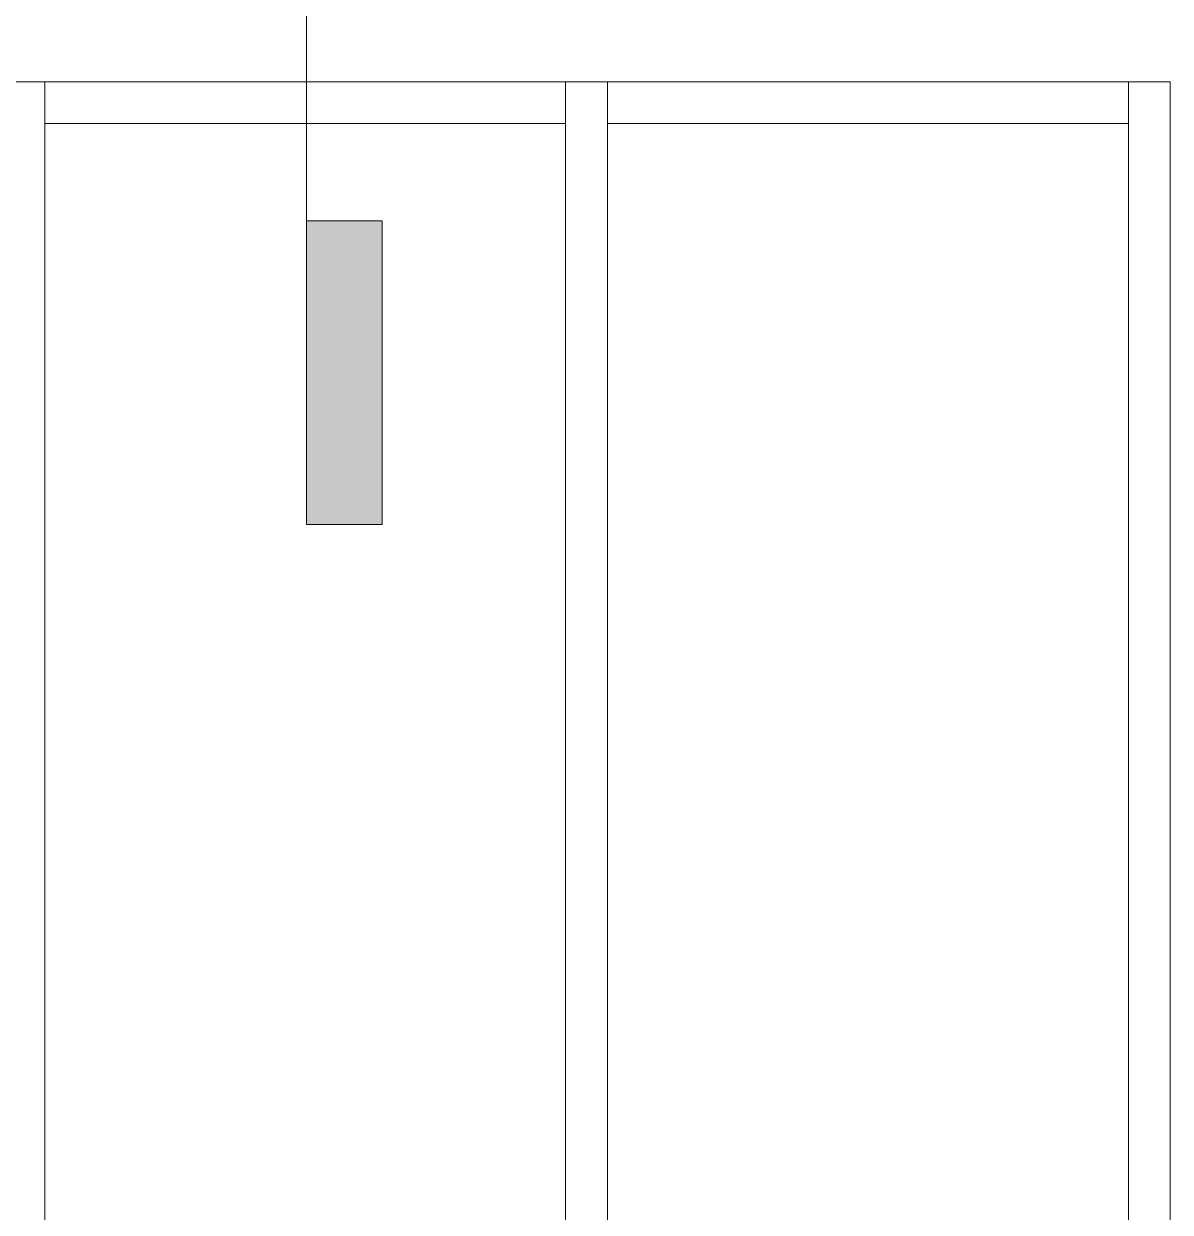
# Model space of a CAD drawing. Header units: inches. Extents: x -6061 to 13621, y -296 to 7483.
# Drawn here: x 12559.4 to 12627.5, y 699.5 to 770 of the extents above; entities that cross this region are included whole.
import ezdxf

# ---------------------------------------------------------------- set-up
doc = ezdxf.new("R2010")
doc.units = ezdxf.units.IN
doc.header["$MEASUREMENT"] = 0
doc.layers.get('0').update_dxf_attribs({"linetype": 'CONTINUOUS'})

msp = doc.modelspace()

# ---------------------------------------------------------------- hatches: boundary and pattern name
at = {"true_color": 0x000007}
msp.add_hatch(color=7, dxfattribs=at).paths.add_polyline_path([(12576.20099, 740.29465), (12580.68605, 740.29465), (12580.68605, 758.31501), (12576.20099, 758.31501)])

# ---------------------------------------------------------------- linework, layer by layer
at = {"color": 7, "linetype": 'Continuous', "lineweight": 9, "true_color": 0x000007}
for p, q in [((12576.20099, 780.58017), (12576.20099, 758.31501)), ((12558.18062, 766.56433), (12560.66343, 766.56433)), ((12560.66343, 764.08153), (12560.66343, 766.56433)), ((12591.57836, 766.56433), (12560.66343, 766.56433)), ((12560.66343, 766.56433), (12560.66343, 670.53582)), ((12591.57836, 766.56433), (12591.57836, 764.08153)), ((12591.57836, 766.56433), (12594.06117, 766.56433)), ((12591.57836, 766.56433), (12591.57836, 670.53582)), ((12594.06117, 764.08153), (12594.06117, 766.56433)), ((12624.9761, 766.56433), (12594.06117, 766.56433)), ((12594.06117, 766.56433), (12594.06117, 670.53582)), ((12624.9761, 766.56433), (12627.4589, 766.56433)), ((12624.9761, 670.53582), (12624.9761, 766.56433)), ((12624.9761, 766.56433), (12624.9761, 764.08153)), ((12627.4589, 670.53582), (12627.4589, 766.56433)), ((12591.57836, 764.08153), (12560.66343, 764.08153)), ((12560.66343, 764.08153), (12560.66343, 673.01863)), ((12591.57836, 764.08153), (12560.66343, 764.08153)), ((12591.57836, 673.01863), (12591.57836, 764.08153)), ((12624.9761, 764.08153), (12594.06117, 764.08153)), ((12594.06117, 764.08153), (12594.06117, 673.01863)), ((12624.9761, 764.08153), (12594.06117, 764.08153)), ((12624.9761, 673.01863), (12624.9761, 764.08153)), ((12576.20099, 740.29465), (12576.20099, 758.31501)), ((12576.20099, 758.31501), (12580.68605, 758.31501)), ((12580.68605, 758.31501), (12580.68605, 740.29465)), ((12580.68605, 740.29465), (12576.20099, 740.29465))]:
    msp.add_line(p, q, dxfattribs=at)
at = {"color": 7, "linetype": 'Continuous', "lineweight": 18, "true_color": 0x000007}
for p, q in [((12519.65709, 766.56433), (12627.4589, 766.56433)), ((12627.4589, 766.56433), (12627.4589, 670.53582))]:
    msp.add_line(p, q, dxfattribs=at)

doc.saveas('drawing.dxf')
